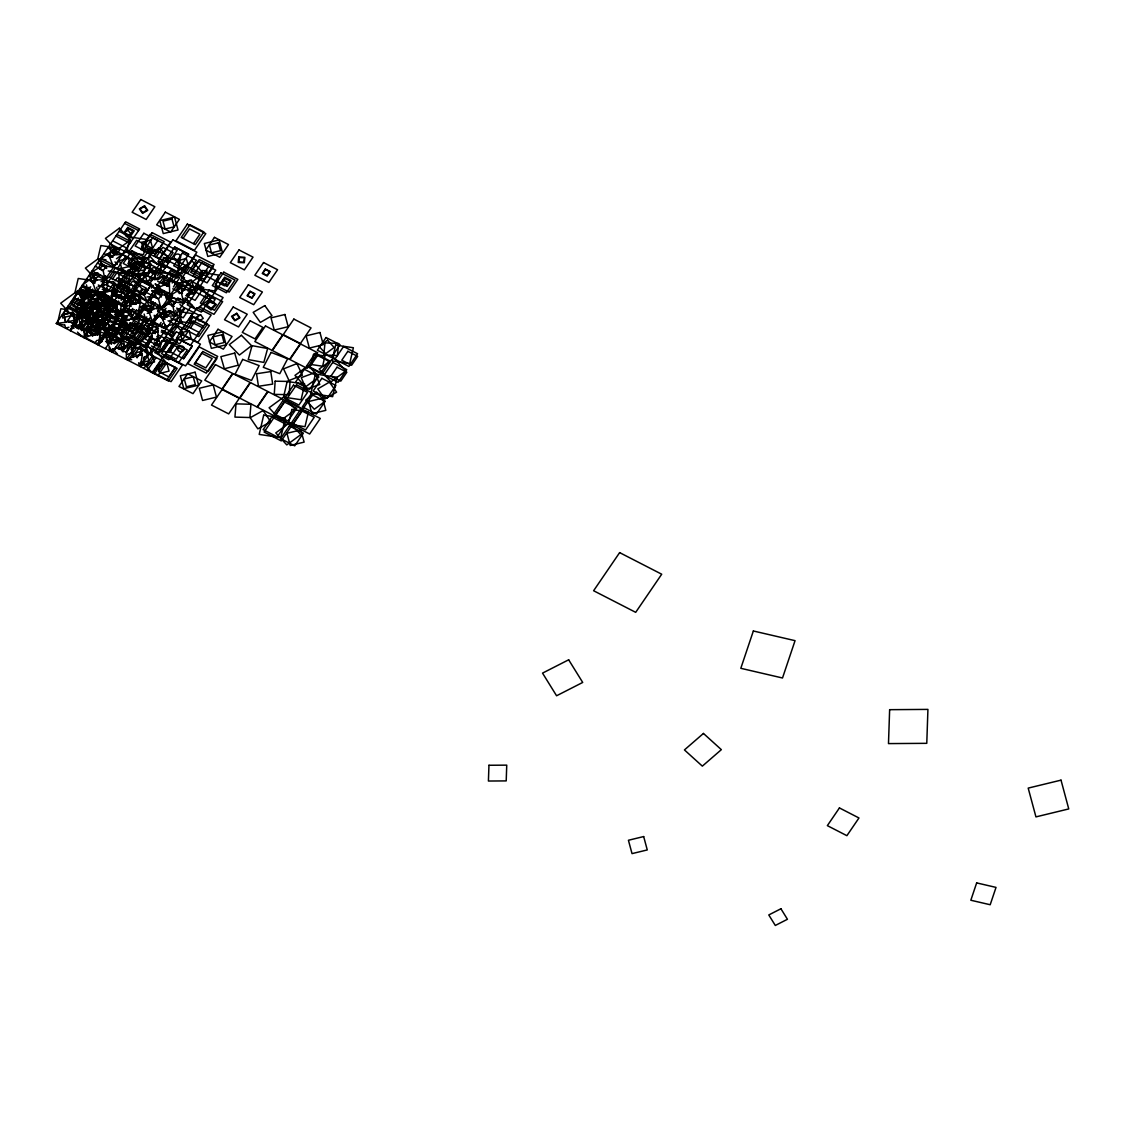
<?xml version="1.0" encoding="UTF-8"?>
<svg xmlns="http://www.w3.org/2000/svg" width="1125" height="1125" viewBox="0 0 1125 1125"><rect width="100%" height="100%" fill="white"/><g stroke="black" fill="none" stroke-linecap="round" stroke-linejoin="round"><path stroke-width="1.5" d="M109.941 320.541L110.981 314.592L98.845 320.78L92.32 310.261C91.688 302.695 98.466 296.958 105.23 295.228M75.867 326.827L76.866 326.616L75.952 327.038M91.223 335.137L91.42 326.011M111.881 298.828L112.078 289.702M79.481 291.431L81.591 299.278L90.534 297.113L88.425 289.266L79.481 291.431L73.589 298.012L157.753 341.227L157.978 331.734L155.869 323.887L146.925 326.053L149.034 333.9L157.978 331.734M110.447 314.986L110.278 320.231L92.489 320.358L93.023 304.608L110.812 304.481L110.573 311.484M120.572 319.078L120.22 329.245L81.928 329.527L83.081 295.594L107.452 295.425M120.684 315.675L121.078 303.806M121.205 300.403L121.373 295.327L110.925 295.397M115.819 301.964L116.888 310.894L106.734 312.188L105.68 303.244L115.819 301.964L124.355 306.914L131.372 304.608L129.108 296.648L133.017 294.202L133.861 289.702L140.245 280.336L155.714 288.703L163.772 285.173L164.391 275.991L146.995 281.377L144.886 273.53L153.844 271.364L155.953 279.211M121.767 320.878L120.713 326.869L118.069 332.508M117.014 341.592L114.539 333.703L105.525 336.178L107.986 344.081L117.014 341.592L121.036 339.525L121.359 335.208L128.208 325.195L115.678 319.627L100.42 310.936L93.586 320.948L92.981 325.125L89.241 327.333L91.055 335.377L84.305 337.838L84.206 330.764L90.605 321.398L80.269 316.097L78.947 317.925L72.745 312.244L63.802 314.409L65.911 322.256L74.855 320.091L72.745 312.244M96.159 325.378L96.961 316.266M106.327 308.587L106.987 300.98M109.73 314.409L110.306 315.562L111.825 315.394M121.036 339.525L122.344 337.697L132.68 343.012L126.295 352.364L126.38 359.438L133.355 356.878L131.245 349.031L140.189 346.866L142.298 354.713L140.414 366.638L192.445 290.405L184.05 289.42L181.448 293.231L183.769 303.103L175.387 302.133L171.183 299.967L169.748 295.903L169.312 280.898L164.236 280.673M99.211 328.331L78.947 317.925L79.509 313.27L85.894 303.919L87.623 305.227L96.3 292.514L114.019 290.447L113.358 281.602L103.331 282.544L104.006 291.389M113.358 281.602L118.997 287.002L119.545 282.361L125.944 272.995L127.659 274.303L129.15 272.222L139.486 277.523L141.694 281.503L144.886 273.53M116.888 310.894L115.678 319.627L121.402 312.553L130.697 310.514L132.652 318.67L123.356 320.723L121.402 312.553M105.525 336.178L98.325 345.038L100.223 333.45L98.395 325.406L89.241 327.333M129.108 296.648L138.178 294.356L140.442 302.302L137.573 315.38L147.909 320.681L152.395 321.314L164.067 312.567L166.753 316.322L175.106 315.816L172.786 305.944L175.387 302.133M85.95 330.061C85.978 326.602 80.775 330.891 84.923 331.045M101.813 327.853L102.656 328.289M131.245 349.031L135.056 346.739L135.9 342.225L142.284 332.859L157.753 341.227M85.781 334.786L87.314 328.036M115.973 296.803L117.52 290.053M86.808 302.077L84.347 312.652L97.903 314.677L100.716 302.597L88.861 300.811M91.561 293.892L92.686 289.027M102.656 287.719L105.427 275.822M113.583 255.881L115.481 247.753L100.898 245.559L97.861 258.567L105.975 259.791M97.27 335.25L98.761 328.852M110.939 332.325L108.703 341.93L105.567 341.452M118.28 301.345L116.142 310.57L128.208 312.384L130.711 301.613L123.82 300.572M116.831 334.266L119.714 321.877L126.661 322.917M126.647 352.336L128.897 342.675L146.939 345.375L145.434 351.816M138.403 302.442L141.539 288.956L148.472 289.997M143.184 361.463L144.309 356.639M158.02 310.627L159.202 305.564M161.156 297.141L162.338 292.078L151.945 290.517M167.653 292.5L166.556 297.183L180.759 299.32M165.417 324.914L164.714 327.938L161.311 327.431M184.528 290.166L185.611 285.469L174.572 283.823M63.802 314.409L64.927 310.725L69.173 307.969L75.558 298.617L85.894 303.919M108.956 321.764L111.066 315.464M112.12 312.3L114.244 306L94.88 301.5L89.058 318.839L108.422 323.339M116.775 334.308L128.756 298.603L112.078 294.722M105.68 303.244L110.32 299.714L114.019 290.447M81.844 330.736L84.277 324.97M119.63 298.434L122.681 291.22M84.206 330.764L73.87 325.462L70.27 330.637L74.855 320.091M90.872 322.959L94.008 315.773M109.195 309.052L113.091 300.473M103.331 282.544L104.963 279.802L109.223 277.045L115.608 267.694L125.944 272.995M118.997 287.002L120.094 285.188L130.627 290.475L133.017 294.202M77.906 328.43L80.831 323.677M123.3 299.812L127.477 293.02M82.069 297.717L82.716 298.392M82.912 298.223L82.139 297.647M130.584 266.189L128.475 258.342L119.531 260.508L121.641 268.355L130.584 266.189L136.336 261.591L135.548 262.856L145.87 268.158L150.37 268.791L153.844 271.364M107.733 292.12L113.442 283.57M115.341 280.716L117.239 277.875L136.125 287.339L124.706 304.425M106.734 312.188L101.644 312.427L99.661 308.419L106.017 298.898L110.32 299.714M113.105 292.387L119.475 282.853L129.994 288.141L123.623 297.675L107.705 289.688L101.334 299.222L111.867 304.495L114.595 300.417M120.094 285.188L113.723 294.722L124.256 300.009L124.355 306.914L130.697 310.514M116.409 297.689L118.237 294.975M124.256 300.009L130.627 290.475M148.598 280.645L160.017 263.545L178.889 273.023L172.238 282.994M157.458 275.752L161.1 270.309L171.619 275.583L165.248 285.117L157.739 281.348M145.181 351.928L177.145 368.339L168.469 381.037L56.25 323.438L125.634 221.78L139.655 228.98L70.27 330.637M115.608 267.694L106.228 266.175L103.177 270.647L104.963 279.802L96.975 279.928L90.942 272.602L98.241 268.116L101.292 263.644L99.605 259.903L111.389 251.17L114.075 254.911L122.316 254.391L128.475 258.342M78.342 298.083L72.872 306.113L83.208 311.414L92.841 297.295L82.505 291.98L79.777 296.002M69.272 321.989L67.598 320.681L72.422 313.622M74.348 310.795L90.731 286.791M116.634 254.489L119.686 250.017L114.75 247.486L111.698 251.958L115.397 253.856M78.947 317.925L78.736 314.972L87.23 302.512L100.983 309.572L101.644 312.427L100.42 310.936M76.669 328.205L82.463 319.725M101.25 292.191L95.47 300.67L109.491 307.87L118.195 295.102L119.208 294.919L118.181 295.059M117.141 268.903L125.817 256.191M78.427 329.105L84.206 320.625M108.056 285.68L99.38 298.392L117.112 307.491M112.275 279.506L119.981 268.214L134.016 275.414L125.339 288.113L117.548 284.119M87.862 315.773L102.727 293.977L126.787 306.323L120.277 315.858M80.494 329.723L85.964 321.708L88.917 323.212M81.787 330.202L90.352 317.644L105.736 325.547M83.686 331.805L89.466 323.325M104.639 301.092L95.977 313.805L109.997 321.005M112.12 290.152L115.003 285.919M117.9 281.672L119.827 278.859L133.847 286.059M128.25 266.498L135 256.613M96.202 313.748L104.695 301.289M90.605 321.398L92.981 325.125L92.475 322.017L100.983 309.572M89.409 327.08L91.223 324.408L100.083 328.95M84.305 337.838L136.336 261.591M90.703 335.405L96.483 326.925M120.333 291.98L129.009 279.281L114.975 272.081L106.298 284.78L122.091 292.88L118.237 298.533M131.175 276.103L139.838 263.391M142.017 260.212L150.68 247.514L136.659 240.314L127.983 253.012L177.075 278.212L185.752 265.514L171.731 258.314M101.433 322.861L109.941 310.416M92.461 336.305L98.241 327.825M113.414 305.592L116.297 301.359M96.131 334.378L99.984 328.725M109.87 314.255L102.164 325.547L116.184 332.761M118.786 301.191L112.992 309.67L127.027 316.87M134.677 277.903L143.353 265.191M145.519 262.012L154.195 249.314L168.216 256.514M97.917 335.053L100.645 331.045M114.539 333.703L107.002 332.325L104.653 326.63L111.487 316.603M112.809 315.394L105.384 326.292L85.838 316.252L97.917 298.547L117.464 308.587L114.68 312.666M115.608 312.497L117.506 309.727M139.486 277.523L145.87 268.158M94.823 343.238L96.75 340.411M115.777 312.525L117.703 309.698M120.6 305.466L139.275 278.114L151.734 284.512M156.375 256.697L162.773 247.331L173.095 252.633L166.711 261.998M108.816 327.122L97.397 343.856L78.933 334.378M98.325 345.038L150.37 268.791M98.395 325.406L107.002 332.325L110.306 329.527L117.141 319.514M118.42 318.586L111.909 328.12L108.914 326.573M119.362 318.178L113.639 326.573L133.72 336.881L146.137 318.684L126.056 308.377L121.275 315.38M105.342 348.637L132.806 308.405M127.898 300.164L135.703 304.158L140.752 296.747M142.439 294.286L146.531 288.281L132.511 281.081L123.834 293.78L139.809 301.992M148.711 285.103L174.727 246.98L188.747 254.18L180.084 266.892L166.05 259.692M171.183 299.967L168.581 303.778L161.072 308.616L153.127 308.475L148.683 305.114L144.197 295.003L150.581 285.652M183.164 238.275L189.548 228.909L199.884 234.211L193.5 243.577M113.667 343.378L117.52 337.725M127.519 323.086L119.686 334.561L133.72 341.761L142.397 329.048L129.923 322.65M136.561 309.839L130.528 318.67L144.562 325.87L150.342 317.405M151.369 288.141L153.295 285.314M157.036 279.844L177.145 250.369L163.125 243.169M107.986 344.081L112.359 352.238L164.391 275.991M117.97 347.484L122.78 340.425M137.967 318.192L146.63 305.494M150.848 299.306L158.555 288.014L172.589 295.214L163.912 307.927L149.878 300.727M161.803 283.247L170.48 270.548L184.514 277.748L175.838 290.447L172.716 288.844M138.178 294.356L147.052 301.416L153.562 296.522L156.614 292.05L155.714 288.703L146.995 281.377M122.259 351.605L128.039 343.139M143.227 320.892L134.55 333.605L120.516 326.405L120.445 327.262L121.219 326.911L120.6 326.419M149.723 311.358L155.503 302.892M166.823 286.298L173.573 276.413M164.067 312.567L161.072 308.616L158.498 299.053L161.55 294.581L169.748 295.903L177.244 291.066L179.845 287.255L178.425 283.191L169.312 280.898M149.034 333.9L143.733 334.027L141.525 330.047L147.909 320.681M126.731 351.998L131.555 344.939M156.361 308.573L158.287 305.747M173.419 286.959L179.817 277.594L169.481 272.292L163.097 281.644L168.989 284.681M126.38 359.438L178.425 283.191M128.138 360.338L136.814 347.639M160.664 312.694L151.988 325.392L135.422 316.898M132.778 357.005L138.558 348.539M160.242 316.772L166.022 308.292M177.342 291.698L184.092 281.827M137.25 357.398L142.073 350.339M152.072 335.686L145.322 345.572L159.356 352.772L168.019 340.059L158.667 335.264M157.247 328.092L161.1 322.453M163.027 319.627L165.923 315.394M172.069 306.394L177.848 297.914L191.869 305.114L183.192 317.827L169.172 310.627M181.097 293.147L189.773 280.448L203.794 287.648L195.117 300.347L185.766 295.552M152.156 335.827L145.547 345.516L159.3 352.575L167.794 340.116M140.189 346.866L149.091 353.939L146.222 347.527L152.62 338.175M161.002 326.236L162.83 323.564M188.058 291.164L191.109 286.692L196.045 289.223L192.994 293.695L189.295 291.797M194.611 287.227L203.287 274.514L189.253 267.314L180.591 280.027L222.666 301.627L213.989 314.325L199.969 307.125L208.645 294.427M143.916 368.438L152.592 355.739M175.908 324.858L169.509 334.223L162.127 330.427M147.431 370.237L156.094 357.539M179.944 322.594L171.281 335.292L161.536 330.3M152.691 372.938L161.353 360.239M185.203 325.294L176.541 337.992L192.319 346.106L183.642 358.805L169.622 351.605L178.284 338.892M172.28 344.503L165.895 353.869L176.231 359.17L182.616 349.819L163.434 339.848M154.434 373.837L163.111 361.139M184.795 329.372L193.458 316.659L207.492 323.859L198.816 336.572L168.033 320.766M169.847 351.548L178.341 339.103L192.094 346.148L183.586 358.608M186.722 330.188L193.12 320.822L203.442 326.137L197.058 335.489M157.95 375.637L166.613 362.939M177.455 347.048L168.792 359.761L154.758 352.561L185.119 308.081L199.139 315.281L190.463 327.994M188.297 331.172L179.62 343.87L165.6 336.67M212.147 296.227L220.823 283.514L206.789 276.314M166.711 380.137L175.387 367.439M190.561 345.206L199.238 332.494L170.592 317.784M112.359 352.238L115.959 347.062L126.295 352.364M123.356 320.723L129.698 326.827L131.189 324.745L141.525 330.047M71.452 329.442L77.569 321.905M125.719 302.948L131.836 295.397M86.006 290.222L86.78 290.278M115.594 335.967L109.688 342.281L106.566 340.678M89.058 287.241C76.359 297.056 80.142 322.847 98.845 320.78M84.952 321.848L91.434 314.536M119.531 260.508L113.639 267.103L109.73 257.428L107.044 253.688M111.712 310.331L118.322 303.103M130.078 303.961L135.689 297.998M132.652 318.67L148.683 305.114M146.925 326.053L152.395 321.314L149.161 312.539L153.127 308.475M69.638 322.298L69.3 321.539L68.878 322.312M112.739 305.241L112.88 305.072M101.095 328.767L108.703 322.186M112.5 318.881L120.108 312.286L102.206 296.072L83.194 312.553L93.417 321.82M90.534 297.113L96.3 292.514L92.939 283.05L89.578 279.591L82.266 285.314L88.425 289.266M104.653 305.17L105.638 303.623M89.578 279.591L93.614 276.469M92.939 283.05L96.975 279.928M106.003 325.547L104.231 326.869L101.278 323.227M116.466 258.764L128.166 250.2L139.444 262.477L125.142 272.939L121.753 269.255M100.702 274.711L95.189 278.747L85.402 268.102L97.805 259.017L106.509 268.481M73.139 322.509L83.827 314.677L94.388 326.166L86.358 332.03M105.272 305.058L112.88 299.475M136.294 294.806L129.544 299.756L118.898 288.169L132.398 278.283L143.044 289.87L138.994 292.838M158.105 279.703L163.617 275.681L169.045 281.588M136.448 310.163L133.945 312.005L141.848 320.597L146.855 316.927M140.203 307.42L143.958 304.664L150.736 312.033M125.873 322.13L110.545 333.352L107.255 329.766M114.314 343.8L119.278 340.158L126.155 347.639L122.428 350.367M186.764 294.455L199.083 285.441L210.952 298.35L195.905 309.375L185.217 297.745M144.914 327.431L133.917 335.475L144.773 347.288L148.894 344.264M172.659 311.738L167.611 315.422L160.636 307.842L169.467 301.373L174.122 306.436M154.392 340.242L158.527 337.219M143.452 358.186L154.758 349.917L165.895 362.039L151.777 372.389L141.75 361.477M127.659 299.039L128.208 297.675M80.888 318.108L89.311 312.567M113.85 312.342L118.069 309.586M109.73 257.428L114.075 254.911M108.577 321.863L108.562 322.903M155.869 323.887L166.43 328.514L162.408 318.839L166.753 316.322M106.144 295.214L81.562 307.758L95.611 330.413L107.902 324.141M92.32 310.261L102.938 304.847M110.981 322.566L118.659 318.656M102.291 327.98L95.85 330.131L86.808 330.286M104.077 303.005L103.205 304.284M79.748 313.102L87.722 310.008M115.425 314.902L125.002 311.203M127.223 354.248L133.228 352.603L130.767 344.7L121.753 347.189L123.23 351.928M145.477 350.212L135.506 352.955L137.039 357.863M137.531 355.289L142.045 354.052M139.992 363.178L149.006 360.703L146.545 352.8M131.372 304.608L140.442 302.302M187.425 293.977L191.953 292.823L189.703 284.864L180.633 287.17L182.433 293.527M186.862 295.242L195.216 293.119L191.475 279.928L176.428 283.753L179.241 293.639M97.903 272.77L89.705 274.753L91.448 281.236M98.902 273.825L92.939 275.273L95.048 283.12M101.011 281.672L103.992 280.955L102.727 276.244M98.1 286.509L107.944 284.119L105.764 276.033M84.656 301.219L81.366 302.006L89.114 330.792L102.234 327.614M87.933 300.417L107.62 295.65M102.389 305.128L92.236 307.589L95.822 320.948L111.066 317.25L107.466 303.891M72 312.722L62.17 315.098L63.042 318.333M64.252 317.32L73.195 315.141L75.305 322.988L72.323 323.719M68.934 327.248L65.644 328.05L64.772 324.816M72.211 326.461L80.409 324.464L76.922 311.527M108.802 326.011L121.922 322.833L121.022 319.444M133.355 356.878L142.298 354.713M147.22 313.355L150.328 312.666M170.803 310.697L163.041 312.398L164.686 319.205M171.056 311.583L166.416 312.609L167.189 315.872M150.736 321.173L155.377 320.147L154.209 315.253M169.917 320.428L177.666 318.712L175.711 310.556M166.317 326.011L181.828 322.594L178.552 308.981M91.055 335.377L100.223 333.45M100.195 335.644L109.364 333.717L111.192 341.761L106.608 342.731M116.944 335.292L106.805 337.43L108.323 344.109M112.542 349.088L121.711 347.161L119.883 339.117L110.714 341.044L111.445 344.264M114.905 349.72L109.842 350.775L109.083 347.442M118.294 349.003L125.044 347.583L122.02 334.223M76.641 308.953L86.794 307.069M126.506 315.942L121.43 316.884L119.25 311.259M138.277 295.087L134.817 295.523L135.83 304.003M141.75 294.652L145.209 294.216M146.925 297.028L150.314 296.606L151.383 305.55L141.23 306.83M124.833 301.809L133.284 300.741L133.636 303.722M134.353 309.67L124.214 310.964L123.497 305.002M136.645 310.781L153.942 308.587M56.25 323.438L65.911 322.256M116.606 320.963L126.914 320.794M76.233 304.073L86.541 303.919M111.98 294.272L118.702 294.975L126.914 298.083M87.216 308.067L97.495 308.419M105.806 316.42L114.37 316.716M163.772 285.173L168.848 285.413M106.72 304.017L111.136 304.762L116.648 308.053M116.213 324.155L126.323 325.631M76.852 299.222L84.417 300.347M108.225 270.97L127.575 273.867L123.23 292.57L102.263 289.42M94.57 280.912L78.216 278.466L74.827 293.062L91.181 295.509M140.695 308.025L152.817 309.839M167.175 317.32L155.278 315.548L152.803 326.166L156.206 326.672M67.697 309.755L60.863 308.728L57.319 323.986L64.153 324.998M72.83 310.528L77.962 311.288L74.405 326.545L70.987 326.025M130.134 323.438L135.338 324.211L132.103 338.147L121.683 336.586M103.472 329.555L109.744 330.497M97.72 340.284L102.431 340.988M125.156 358.762L131.709 359.747M105.412 293.175L87.061 288.914L74.531 326.25L116.227 335.925M84.6 329.864L72.717 324.506M73.589 298.012L75.558 298.617M115.158 327.347L124.791 330.244M80.002 295.073L88.017 297.52M88.594 302.738L98.128 305.859M105.159 318.98L114.708 322.102M113.569 330.441L122.583 334.575M80.634 290.25L89.62 294.413M155.869 284.288L160.214 286.467M105.834 294.961L111.642 297.872M95.498 293.611L106.017 298.898M89.128 303.145L99.661 308.419M174.783 247.177L188.522 254.236M124.538 223.369L138.572 230.569M222.848 279.844L227.067 281.995L224.466 285.82L220.247 283.655L224.606 277.186L231.117 280.533L227.095 286.439L220.57 283.092M119.123 231.3L133.158 238.514M116.958 234.478L130.978 241.678M155.531 254.292L141.497 247.078L150.173 234.38L164.208 241.58L154.448 255.881L168.469 263.081M204.623 279.492L190.603 272.292L199.266 259.58L213.3 266.78L187.284 304.903L201.305 312.103L209.981 299.405L195.947 292.205M115.875 236.067L129.895 243.267M112.627 240.834L126.647 248.034M165.22 267.834L151.2 260.634L140.358 276.525L127.884 270.127M151.242 260.845L164.995 267.891M110.447 244.013L124.481 251.212M192.445 290.405L108.281 247.191L111.389 251.17M179.845 287.255L184.05 289.42M144.281 274.078L154.969 279.562M103.95 253.547L110.18 256.739M142.523 273.347L154.997 279.745M163.364 284.048L168.047 286.453M177.244 291.066L181.448 293.231M155.545 284.33L160.228 286.72M183.22 298.533L189.45 301.725M100.702 258.314L114.722 265.514M99.605 259.903L183.769 303.103M101.292 263.644L106.228 266.175M156.614 292.05L161.55 294.581M97.439 263.067L106.791 267.877M151.608 290.883L160.959 295.678M167.583 299.081L175.373 303.075M95.273 266.245L103.064 270.253M144.366 291.459L158.4 298.659M168.581 303.778L173.588 306.464M176.709 308.053L182.939 311.259M98.241 268.116L103.177 270.647M153.562 296.522L158.498 299.053M109.223 277.045L119.545 282.361M133.861 289.702L144.197 295.003M92.025 271.012L106.045 278.212M130.598 290.827L136.828 294.019M90.942 272.602L175.106 315.816M88.777 275.78L96.567 279.788M141.37 302.78L153.844 309.192M157.542 311.091L166.697 315.788M86.597 278.958L94.402 282.966M98.297 284.962L125.17 298.758M140.372 306.562L151.678 312.37M156.741 314.958L164.925 319.163M82.266 285.314L166.43 328.514M80.1 288.492L94.12 295.692M120.234 309.094L132.694 315.492M158.414 328.697L153.745 326.292L145.069 339.005L159.089 346.205M106.228 302.077L116.916 307.561M128.419 315.113L139.472 320.794L132.637 330.806L121.584 325.125M158.414 330.511L155.644 329.091L148.809 339.103L151.58 340.523M161.184 331.931L166.711 334.772M77.934 291.67L91.955 298.87M148.064 327.67L157.416 332.48M76.852 293.259L90.872 300.459M115.425 313.059L129.445 320.259M114.637 314.48L118.786 316.603M121.556 318.023L125.705 320.147L118.87 330.173L109.195 325.209M80.438 297.239L85.163 299.784M115.509 315.239L118.617 316.842M121.739 318.445L124.861 320.048M145.898 330.848L150.567 333.253M156.811 336.445L159.919 338.048M76.12 301.345L86.456 306.647M154.336 341.944L159.877 344.784M71.423 301.191L85.458 308.391M148.331 344.391L142.158 341.212L154.575 323.016L174.656 333.323L162.239 351.52L151.425 345.966M87.694 315.802L105.905 325.027M68.175 305.958L82.195 313.158M108.309 326.559L120.769 332.972M69.173 307.969L79.509 313.27M135.9 342.225L146.222 347.527M93.586 320.948L104.653 326.63M110.306 329.527L121.359 335.208M67.092 307.547L71.761 309.952M74.883 311.555L81.112 314.747M137.222 343.561L146.573 348.356M78.736 314.972L92.475 322.017M64.927 310.725L74.278 315.52M103.5 330.525L141.68 350.128M145.308 352.167L154.167 356.709L147.769 366.075L140.4 362.292M67.598 320.681L95.653 335.081M100.336 337.486L103.444 339.089M84.839 333.759L88.439 335.616M127.702 297.084L126.014 297.225L125.747 298.702M111.445 333.394L119.742 338.527M83.517 286.284L91.786 291.459M128.784 299.166L135.703 304.158M91.758 297.998L99.661 303.581M103.627 321.258L111.544 326.841M108.83 336.361L116.634 342.042M179.916 304.523L184.373 307.884L180.408 311.948L177.075 309.431M144.717 309.192L149.161 312.539M140.245 280.336L141.694 281.503M142.284 332.859L143.733 334.027M95.977 324.141L99.816 327.614M121.641 268.355L127.659 274.303M81.591 299.278L87.623 305.227L87.23 302.512M117.858 254.362L113.709 250.116L108.759 253.941L111.867 257.119M116.93 254.25L113.569 250.791L109.533 253.898L112.894 257.358M106.059 267.384L103.809 265.078L99.773 268.2L102.023 270.506M155.067 283.908L161.578 290.995M114.989 261.886L117.253 264.347M147.67 325.42L155.264 333.675M109.702 291.403L107.409 288.914L97.256 296.339L104.119 303.806M111.994 293.892L114.272 296.381M126.169 319.908L114.075 306.759L97.355 318.994L105.047 327.375M128.208 325.195L129.698 326.827M85.978 299.194L78.019 290.517L60.694 303.202L74.362 318.066L91.673 305.395L88.256 301.669M112.866 349.017L117.45 354.009M71.634 325.744L73.983 328.303M77.498 332.128L81.014 335.953M96.103 294.342L102.023 301.613M159.722 315.084L162.408 318.839M132.68 343.012L135.056 346.739M108.562 295.847L121.739 317.081M104.456 304.073L109.35 311.962M101.166 291.769L104.977 300.122M150.469 348.834L154.547 361.941L139.584 366.061L138.572 362.784M166.416 299.011L164.166 291.066L155.095 293.372L156.445 298.139M118.744 310.978L120.108 316.055M96.652 287.339L97.495 290.489L88.552 292.655L86.428 284.808M64.673 318.881L65.517 322.017M144.127 314.03L146.081 322.2M100.561 337.247L101.658 342.084M107.733 296.212L108.309 299.18M94.978 325.659L96.722 334.589M152.128 293.33L152.536 296.719M153.141 301.809L153.745 306.886M140.344 299.377L140.695 302.358M155.039 340.327A3.305 2.911 -8.7 0 1 159.609 341.395A3.305 2.911 -8.7 0 1 158.02 345.431A3.305 2.911 -8.7 0 1 153.605 343.983M109.702 312.989A3.305 2.911 -8.7 0 1 104.287 312.286A3.305 2.911 -8.7 0 1 107.339 308.123A3.305 2.911 -8.7 0 1 110.348 312.103M129.136 303.089A4.908 4.317 -8.7 0 1 134.297 298.519A4.908 4.317 -8.7 0 1 138.881 303.23M131.161 306.464A4.908 4.317 -8.7 0 1 129.952 305.395M93.923 322.298A5.161 4.556 -8.7 0 1 97.537 316.406A5.161 4.556 -8.7 0 1 103.894 319.669A5.161 4.556 -8.7 0 1 99.661 325.252M97.481 325.223A5.161 4.556 -8.7 0 1 95.822 324.577M105.342 329.062A3.333 2.939 -8.7 0 1 104.133 330.37M100.744 330.637A3.333 2.939 -8.7 0 1 99.352 326.714M100.252 325.73A3.333 2.939 -8.7 0 1 105.384 326.798M106.045 302.92A2.025 1.772 -8.7 0 1 104.062 305.831M102.952 305.311A2.025 1.772 -8.7 0 1 104.133 302.316M80.93 306.014L81.956 306.028L80.93 305.972M83.391 313.65L84.417 313.664L83.391 313.622M84.08 329.864L85.12 329.85L84.08 329.864M89.395 319.275L90.745 319.289L89.395 319.233M91.055 310.233C93.727 314.002 93.923 306.436 91.055 310.233M93.08 330.441L94.106 330.455L93.08 330.398M93.698 302.456L95.062 302.428L93.698 302.456M97.58 320.752C99.998 324.633 100.8 316.884 97.58 320.752M100.491 296.859L101.517 296.873L100.491 296.817M110.714 340.748L111.741 340.791L110.728 340.65M118.744 311.245L119.77 311.231L118.744 311.245M133.509 302.85L134.55 302.864L133.523 302.808M488.953 765.267L488.419 781.031L506.208 780.905L506.742 765.141L488.953 765.267M889.636 709.678L888.483 743.597L926.775 743.33L927.928 709.397L889.636 709.678M275.161 381.178L274.247 394.383L289.139 394.692L290.053 381.473L275.161 381.178M235.997 403.861L234.942 417.108L249.877 417.53L250.931 404.283L235.997 403.861M201.98 270.548L201.516 275.062L206.592 275.302L207.056 270.788L201.98 270.548M238.767 257.048L238.219 262.462L244.308 262.744L244.856 257.33L238.767 257.048M239.273 257.527L238.823 262.041L243.9 262.266L244.364 257.766L239.273 257.527M325.012 342.872L323.789 354.966L337.402 355.598L338.639 343.505L325.012 342.872M130.106 237.009L126.591 252.141L143.536 254.672L147.066 239.555L130.106 237.009M137.278 261.802L134.423 274.022L148.134 276.089L150.989 263.855L137.278 261.802M163.491 257.527L160.017 272.489L176.794 275.006L180.267 260.03L163.491 257.527M161.677 341.002L159.384 350.887L170.452 352.547L172.758 342.675L161.677 341.002M181.561 311.962L179.367 321.413L189.956 323.002L192.164 313.552L181.561 311.962M200.587 272.363L196.875 288.323L214.762 290.995L218.475 275.048L200.587 272.363M263.672 415.167L259.2 434.405L280.772 437.639L285.244 418.402L263.672 415.167M287.17 381.459L283.528 397.125L301.092 399.755L304.734 384.089L287.17 381.459M291.881 409.43L288.45 424.195L305.016 426.684L308.447 411.905L291.881 409.43M313.552 354.319L311.175 364.514L322.608 366.23L324.97 356.034L313.552 354.319M315.408 374.02L310.894 393.412L332.634 396.661L337.148 377.283L315.408 374.02M335.658 345.08L331.988 360.886L349.706 363.544L353.377 347.738L335.658 345.08M252.042 345.67L248.231 359.578L263.812 362.419L267.623 348.511L252.042 345.67M753.356 630.984L740.812 668.306L782.508 677.995L795.052 640.659L753.356 630.984M976.655 882.9L970.833 900.239L990.197 904.739L996.019 887.4L976.655 882.9M242.662 359.409L235.041 374.259L251.508 380.447L259.13 365.597L242.662 359.409M271.111 352.406L263.278 367.298L279.802 373.683L287.648 358.791L271.111 352.406M140.822 279.197L134.452 288.731L144.984 294.019L151.341 284.484L140.822 279.197M140.808 199.533L132.131 212.245L146.166 219.445L154.828 206.733L140.808 199.533M82.041 286.762L70.622 303.497L89.1 312.989L100.519 296.255L82.041 286.762M127.716 227.433L123.68 233.339L130.205 236.686L134.227 230.78L127.716 227.433M127.758 228.431L124.706 232.903L129.642 235.434L132.694 230.963L127.758 228.431M93.291 303.848L84.628 316.547L98.648 323.747L107.325 311.048L93.291 303.848M96.131 303.159L87.455 315.858L101.489 323.058L110.166 310.359L96.131 303.159M131.906 250.734L123.23 263.447L137.264 270.647L145.941 257.934L131.906 250.734M143.831 233.269L135.155 245.967L149.189 253.167L157.852 240.469L143.831 233.269M134.325 254.236L127.927 263.602L138.262 268.903L144.647 259.538L134.325 254.236M165.347 212.147L156.684 224.845L170.705 232.045L179.381 219.347L165.347 212.147M152.114 232.65L140.695 249.384L159.173 258.877L170.592 242.142L152.114 232.65M127.28 271.589L118.772 284.048L132.525 291.108L141.019 278.648L127.28 271.589M152.592 237.881L146.194 247.233L156.53 252.534L162.914 243.183L152.592 237.881M172.814 239.864L157.936 261.661L181.997 274.008L196.861 252.211L172.814 239.864M187.327 224.114L175.908 240.848L194.372 250.341L205.791 233.606L187.327 224.114M189.9 224.747L181.223 237.445L195.258 244.645L203.92 231.947L189.9 224.747M129.305 324.113L120.811 336.572L134.564 343.631L143.058 331.172L129.305 324.113M134.705 322.959L126.042 335.672L140.062 342.872L148.739 330.159L134.705 322.959M182.405 253.069L173.728 265.781L187.763 272.981L196.439 260.269L182.405 253.069M136.617 325.758L129.783 335.77L140.836 341.452L147.684 331.439L136.617 325.758M195.623 254.995L184.205 271.73L202.683 281.208L214.102 264.473L195.623 254.995M214.453 237.347L205.777 250.045L219.797 257.259L228.473 244.547L214.453 237.347M198.267 261.323L191.883 270.689L202.219 275.991L208.603 266.639L198.267 261.323M201.698 262.969L193.022 275.681L207.042 282.881L215.719 270.169L201.698 262.969M176.372 331.777L161.494 353.573L185.555 365.92L200.433 344.137L176.372 331.777M163.983 355.458L152.564 372.192L171.042 381.67L182.461 364.936L163.983 355.458M190.884 316.041L179.466 332.775L197.944 342.253L209.362 325.519L190.884 316.041M173.278 342.759L164.616 355.472L178.636 362.672L187.312 349.959L173.278 342.759M197.128 307.814L188.466 320.527L202.486 327.727L211.162 315.014L197.128 307.814M209.053 290.348L200.377 303.047L214.411 310.261L223.087 297.548L209.053 290.348M220.978 272.869L212.302 285.581L226.336 292.781L235.013 280.069L220.978 272.869M223.819 272.18L215.142 284.892L229.177 292.092L237.839 279.38L223.819 272.18M238.992 249.947L230.316 262.659L244.35 269.859L253.027 257.147L238.992 249.947M164.869 362.208L158.484 371.573L168.82 376.875L175.205 367.509L164.869 362.208M210.923 297.309L208.322 301.12L212.541 303.286L215.142 299.475L210.923 297.309M225.169 278.438L222.117 282.909L227.053 285.441L230.105 280.969L225.169 278.438M199.195 346.908L187.777 363.642L206.241 373.134L217.673 356.4L199.195 346.908M187.664 373.739L178.988 386.452L193.008 393.652L201.684 380.939L187.664 373.739M202.838 351.506L194.161 364.205L208.195 371.405L216.858 358.706L202.838 351.506M218.011 329.259L209.334 341.972L223.369 349.172L232.045 336.459L218.011 329.259M233.184 307.027L224.522 319.739L238.542 326.939L247.219 314.227L233.184 307.027M248.358 284.794L239.695 297.492L253.716 304.692L262.392 291.994L248.358 284.794M263.545 262.547L254.869 275.259L268.889 282.459L277.566 269.747L263.545 262.547M201.839 353.25L195.441 362.602L205.777 367.917L212.161 358.552L201.839 353.25M250.102 291.262L247.064 295.706L251.986 298.223L255.009 293.78L250.102 291.262M265.275 269.016L262.252 273.473L267.159 275.991L270.197 271.547L265.275 269.016M250.242 291.755L247.641 295.566L251.845 297.731L254.447 293.92L250.242 291.755M265.416 269.522L262.814 273.333L267.019 275.484L269.62 271.673L265.416 269.522M215.423 364.612L204.806 380.18L221.991 389.011L232.608 373.444L215.423 364.612M250.172 320.822L242.297 332.353L255.023 338.892L262.898 327.361L250.172 320.822M222.117 389.503L211.5 405.07L228.684 413.887L239.302 398.32L222.117 389.503M232.959 373.613L222.342 389.18L239.527 398.011L250.144 382.444L232.959 373.613M265.486 325.969L254.855 341.536L272.039 350.353L282.67 334.786L265.486 325.969M250.495 382.627L239.878 398.18L257.062 407.011L267.68 391.444L250.495 382.627M283.022 334.969L272.391 350.536L289.575 359.353L300.206 343.786L283.022 334.969M293.864 319.078L283.233 334.645L300.417 343.477L311.048 327.909L293.864 319.078M268.031 391.627L257.414 407.194L274.584 416.011L285.216 400.444L268.031 391.627M300.558 343.969L289.927 359.536L307.111 368.353L317.742 352.786L300.558 343.969M271.814 416.953L263.152 429.652L277.172 436.852L285.848 424.153L271.814 416.953M282.656 401.062L273.994 413.775L288.014 420.975L296.691 408.262L282.656 401.062M293.498 385.172L284.836 397.884L298.856 405.084L307.533 392.386L293.498 385.172M304.341 369.295L295.664 382.008L309.698 389.208L318.375 376.495L304.341 369.295M315.183 353.405L306.506 366.117L320.541 373.317L329.203 360.605L315.183 353.405M326.025 337.528L317.348 350.227L331.383 357.441L340.045 344.728L326.025 337.528M274.725 416.503L264.108 432.07L281.278 440.902L291.909 425.334L274.725 416.503M285.567 400.627L274.936 416.194L292.12 425.011L302.752 409.444L285.567 400.627M317.573 355.43L309.698 366.961L322.425 373.5L330.3 361.969L317.573 355.43M289.35 425.953L280.688 438.652L294.708 445.852L303.384 433.153L289.35 425.953M300.192 410.063L291.516 422.775L305.55 429.975L314.227 417.263L300.192 410.063M311.034 394.186L302.358 406.884L316.392 414.084L325.069 401.386L316.575 392.119L305.803 399.994L314.311 409.247L325.083 401.358L311.034 394.186M321.877 378.295L313.2 391.008L327.234 398.208L335.897 385.495L321.877 378.295M332.719 362.419L324.042 375.117L338.077 382.317L346.739 369.619L332.719 362.419M343.561 346.528L334.884 359.241L348.905 366.441L357.581 353.728L343.561 346.528M303.103 409.627L292.472 425.194L309.656 434.011L320.287 418.444L303.103 409.627M337.022 367.2L330.961 376.087L340.777 381.136L346.852 372.234L337.022 367.2M347.864 351.309L341.789 360.211L351.619 365.245L357.68 356.358L347.864 351.309M619.636 552.614L593.606 590.737L635.695 612.337L661.711 574.214L619.636 552.614M839.433 807.933L827.353 825.638L846.886 835.678L858.966 817.973L839.433 807.933M296.564 384.82L285.877 400.163L302.808 409.05L313.495 393.708L296.564 384.82M210.389 299.995L205.073 305.48L211.05 309.98L216.366 304.509L210.389 299.995M210.713 301.036L206.747 305.1L211.205 308.461L215.17 304.383L210.713 301.036M703.448 733.444L684.436 749.925L702.337 766.139L721.35 749.658L703.448 733.444M241.425 335.278L229.289 344.658L239.414 355.05L251.55 345.684L241.425 335.278M119.377 228.192L105.455 238.388L116.438 250.341L130.373 240.145L119.377 228.192M159.23 247.739L148.95 255.277L157.05 264.094L167.344 256.57L159.23 247.739M191.995 260.93L177.328 271.673L188.902 284.273L203.583 273.53L191.995 260.93M176.555 325.884L167.344 332.62L174.614 340.523L183.825 333.788L176.555 325.884M327.516 340.214L319.064 346.402L325.73 353.658L334.181 347.47L327.516 340.214M308.348 365.597L294.975 375.384L305.522 386.859L318.895 377.072L308.348 365.597M334.083 358.172L319.163 369.084L330.933 381.895L345.853 370.969L334.083 358.172M283.894 396.956L269.1 407.77L280.772 420.469L295.552 409.641L283.894 396.956M289.744 422.648L275.766 432.9L286.791 444.909L300.783 434.658L289.744 422.648M144.548 205.833L139.345 208.856L142.566 213.356L147.755 210.333L144.548 205.833M144.352 206.423L140.02 208.941L142.692 212.681L147.037 210.164L144.352 206.423M128.095 230.245L123.75 232.763L126.436 236.517L130.781 234L128.095 230.245M200.573 314.677L196.228 317.194L198.914 320.948L203.245 318.431L200.573 314.677M236.742 313.284L231.539 316.308L234.759 320.808L239.948 317.784L236.742 313.284M236.63 313.889L232.284 316.406L234.97 320.161L239.302 317.63L236.63 313.889M264.825 305.606L253.181 312.356L260.367 322.411L272.011 315.661L264.825 305.606M329.428 382.134L317.798 388.898L324.984 398.953L336.614 392.189L329.428 382.134M263.109 410.541L250.228 417.713L257.836 428.85L270.717 421.692L263.109 410.541M568.659 659.798L542.531 673.116L556.58 695.77L582.708 682.439L568.659 659.798M780.919 908.761L768.783 914.948L775.308 925.467L787.444 919.28L780.919 908.761M296.972 363.586L283.57 368.845L289.012 380.517L302.414 375.244L296.972 363.586M314.733 372.698L301.247 377.634L306.323 389.405L319.795 384.455L314.733 372.698M234.717 353.067L220.866 356.653L224.381 368.789L238.233 365.203L234.717 353.067M174.544 217.069L159.778 220.641L163.266 233.592L178.017 230.006L174.544 217.069M171.956 218.995L163.012 221.161L165.122 229.008L174.066 226.842L171.956 218.995M150.441 240.117L141.497 242.297L143.606 250.144L152.55 247.964L150.441 240.117M219.08 239.934L204.314 243.506L207.802 256.458L222.553 252.872L219.08 239.934M218.363 242.817L209.419 244.983L211.528 252.83L220.472 250.664L218.363 242.817M186.328 258.539L177.384 260.719L179.494 268.566L188.438 266.386L186.328 258.539M189.127 330.764L180.183 332.93L182.292 340.777L191.236 338.611L189.127 330.764M284.92 314.494L271.012 317.869L274.289 330.061L288.197 326.686L284.92 314.494M222.637 331.847L207.886 335.433L211.359 348.37L226.125 344.798L222.637 331.847M221.934 334.744L212.991 336.909L215.1 344.756L224.044 342.577L221.934 334.744M166.936 363.277L157.992 365.442L160.102 373.289L169.045 371.123L166.936 363.277M319.978 332.494L306.084 335.869L309.361 348.061L323.269 344.686L319.978 332.494M195.103 372.192L180.338 375.778L183.825 388.716L198.591 385.144L195.103 372.192M193.233 376.777L184.289 378.942L186.398 386.789L195.356 384.623L193.233 376.777M213.188 384.905L199.28 388.28L202.556 400.472L216.464 397.111L213.188 384.905M322.538 398.152L308.63 401.527L311.906 413.719L325.814 410.344L322.538 398.152M300.853 429.919L286.945 433.294L290.222 445.486L304.13 442.111L300.853 429.919M643.669 836.564L628.425 840.262L632.025 853.622L647.269 849.938L643.669 836.564M1061.016 780.145L1028.194 788.105L1035.942 816.891L1068.75 808.931L1061.016 780.145M270.773 371.573L256.542 373.753L258.469 386.283L272.686 384.103L270.773 371.573M148.697 257.512L131.681 259.102L132.82 274.134L149.85 272.545L148.697 257.512M143.831 261.323L133.805 262.252L134.48 271.097L144.506 270.169L143.831 261.323M128.812 272.911L118.786 273.853L119.461 282.698L129.488 281.77L128.812 272.911M152.48 273.291A3.305 2.911 -8.7 0 0 157.162 270.225A3.305 2.911 -8.7 0 0 151.973 268.27A3.305 2.911 -8.7 0 0 152.48 273.291M97.425 315.802A3.305 2.911 -8.7 0 0 102.094 312.736A3.305 2.911 -8.7 0 0 96.919 310.781A3.305 2.911 -8.7 0 0 97.425 315.802M176.006 259.622A3.305 2.911 -8.7 0 0 180.689 256.57A3.305 2.911 -8.7 0 0 175.5 254.616A3.305 2.911 -8.7 0 0 176.006 259.622M179.578 351.548A3.305 2.911 -8.7 0 0 184.247 348.483A3.305 2.911 -8.7 0 0 179.072 346.528A3.305 2.911 -8.7 0 0 179.578 351.548M89.086 321.188A2.348 2.067 -8.7 0 0 92.391 319.022A2.348 2.067 -8.7 0 0 88.72 317.63A2.348 2.067 -8.7 0 0 89.086 321.188M91.533 334.448A4.908 4.317 -8.7 0 0 98.48 329.892A4.908 4.317 -8.7 0 0 90.788 326.995A4.908 4.317 -8.7 0 0 91.533 334.448"/></g></svg>
